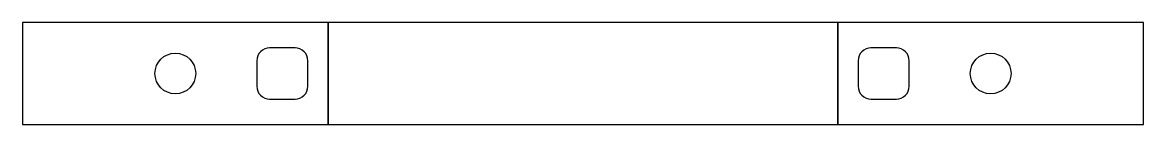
# Model space of a CAD drawing. Extents: x 0 to 44, y -4 to 0.
import ezdxf

# ---------------------------------------------------------------- set-up
doc = ezdxf.new("R2010")
doc.units = 0
doc.layers.get('0').update_dxf_attribs({"linetype": 'CONTINUOUS'})

msp = doc.modelspace()

# ---------------------------------------------------------------- linework, layer by layer
for points in [[(0, -4), (12, -4), (12, 0), (0, 0)], [(12, -4), (12, 0), (0, 0), (0, -4)], [(32, -4), (32, 0), (12, 0), (12, -4)], [(32, -4), (32, 0), (12, 0), (12, -4)], [(32, -4), (44, -4), (44, 0), (32, 0)], [(32, 0), (32, -4), (44, -4), (44, 0)]]:
    msp.add_lwpolyline(points, close=True)
for points in [[(11.2, -1.5, 0.414214), (10.7, -1), (9.7, -1, 0.414214), (9.2, -1.5), (9.2, -2.5, 0.414214), (9.7, -3), (10.7, -3, 0.414214), (11.2, -2.5)], [(33.3, -1, 0.414214), (32.8, -1.5), (32.8, -2.5, 0.414214), (33.3, -3), (34.3, -3, 0.414214), (34.8, -2.5), (34.8, -1.5, 0.414214), (34.3, -1)]]:
    msp.add_lwpolyline(points, format="xyb", close=True)
for centre in [(6, -2), (38, -2)]:
    msp.add_circle(centre, 0.8)

doc.saveas('drawing.dxf')
